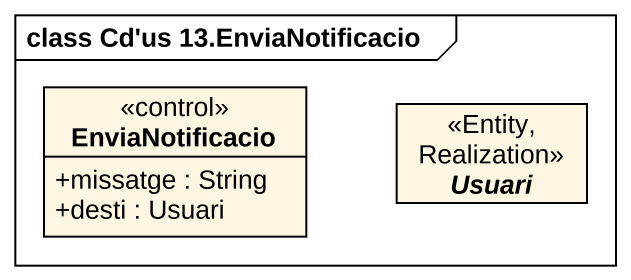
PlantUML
@startuml
mainframe class Cd'us 13.EnviaNotificacio
hide circle
hide empty members
skinparam classAttributeIconSize 0
class EnviaNotificacio <<control>> {
  +missatge : String
  +desti : Usuari
}
abstract class Usuari <<Entity, Realization>>
@enduml
